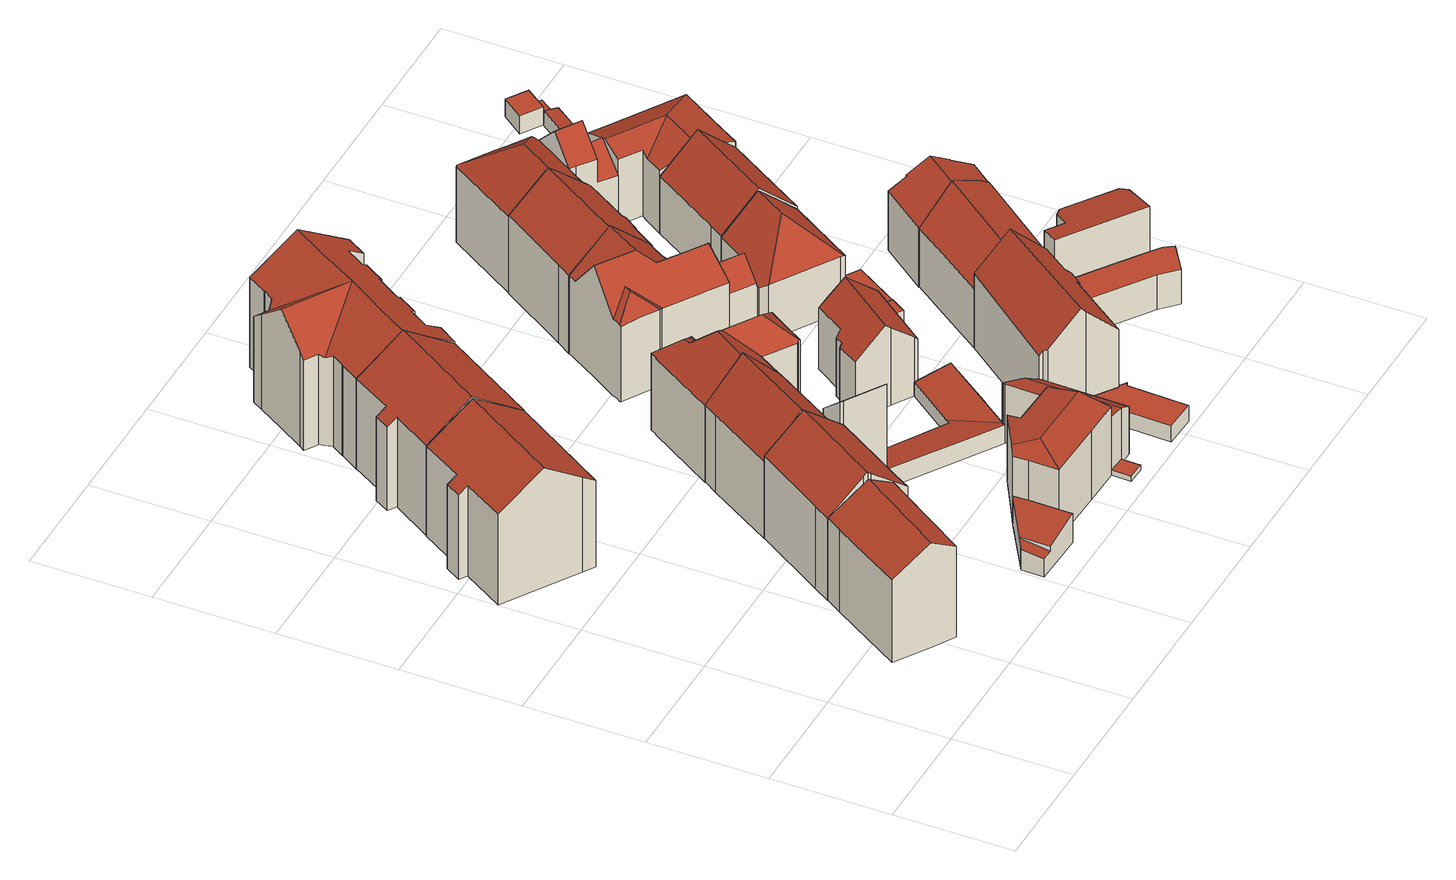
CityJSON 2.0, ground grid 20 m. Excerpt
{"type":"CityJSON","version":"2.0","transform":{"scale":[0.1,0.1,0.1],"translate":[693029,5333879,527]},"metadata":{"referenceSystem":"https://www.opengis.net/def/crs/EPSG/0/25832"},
"CityObjects":{
"building1":{"type":"Building","attributes":{"Gemeindeschluessel":"09162000","HoeheDach":"547.390","HoeheGrund":"528.010","Methode":"2000","NiedrigsteTraufeDesGebaeudes":"543.236","Geometrietyp2DReferenz":"3000","function":"31001_9998","roofType":"3100","measuredHeight":19.38,"storeysAboveGround":4},"geometry":[{"type":"MultiSurface","lod":"2","boundaries":[[[0,1,2,3,4,5,6,7,8,9,10,11,12]],[[13,14,11,10,9,15]],[[16,17,18,14,13,19]],[[5,20,21,6]],[[2,1,16,19,22,3]],[[19,13,15,23,24,21,20,25,22]],[[22,25,20,5,4,3]],[[11,14,18,12]],[[12,18,17,0]],[[24,23,8,7,6,21]],[[0,17,16,1]],[[8,23,15,9]]],"semantics":{"surfaces":[{"type":"GroundSurface"},{"type":"WallSurface"},{"type":"RoofSurface"}],"values":[0,1,2,1,1,2,1,1,1,1,1,1]}}]},
"building2":{"type":"Building","attributes":{"Gemeindeschluessel":"09162000","HoeheDach":"549.690","HoeheGrund":"527.550","Methode":"2000","NiedrigsteTraufeDesGebaeudes":"543.128","Geometrietyp2DReferenz":"3000","function":"31001_9998","roofType":"3100","measuredHeight":22.14,"storeysAboveGround":6},"geometry":[{"type":"MultiSurface","lod":"2","boundaries":[[[26,27,28,29,30,31]],[[27,26,32,33,34,35,36,37,38,39,40,41,28]],[[26,31,42,32]],[[38,43,44,39]],[[33,32,42,45,46,34]],[[37,47,43,38]],[[35,48,49,36]],[[50,51,29,28,41,40,39,44]],[[34,46,48,35]],[[36,49,47,37]],[[45,50,44,43,47,49,48,46]],[[42,31,30,29,51,50,45]]],"semantics":{"surfaces":[{"type":"WallSurface"},{"type":"GroundSurface"},{"type":"RoofSurface"}],"values":[0,1,0,0,0,0,0,0,0,0,2,2]}}]},
"building3":{"type":"Building","attributes":{"Gemeindeschluessel":"09162000","HoeheDach":"548.758","HoeheGrund":"527.870","Methode":"1000","NiedrigsteTraufeDesGebaeudes":"543.051","Geometrietyp2DReferenz":"3000","function":"31001_1000","roofType":"3100","measuredHeight":20.89,"storeysAboveGround":5},"geometry":[{"type":"MultiSurface","lod":"2","boundaries":[[[52,53,54,55,56,57]],[[58,59,60,61]],[[62,63,57,56]],[[59,64,52,57,63,60]],[[65,66,67,68,69,70,58,61,62,56,55,54,71]],[[65,72,73,66]],[[54,53,74,71]],[[61,60,63,62]],[[75,76,77,73,72,74,53,52,64]],[[66,73,77,67]],[[71,74,72,65]],[[68,76,75,69]],[[67,77,76,68]],[[70,69,75,64,59,58]]],"semantics":{"surfaces":[{"type":"WallSurface"},{"type":"RoofSurface"},{"type":"GroundSurface"}],"values":[0,0,0,1,2,0,0,0,1,0,0,0,0,0]}}]},
"building4":{"type":"Building","attributes":{"Gemeindeschluessel":"09162000","HoeheDach":"533.634","HoeheGrund":"528.183","Methode":"2000","NiedrigsteTraufeDesGebaeudes":"531.425","Geometrietyp2DReferenz":"3000","function":"31001_2000","roofType":"2100","measuredHeight":5.45,"storeysAboveGround":2},"geometry":[{"type":"MultiSurface","lod":"2","boundaries":[[[78,79,80,81]],[[81,80,82,83,84,85]],[[86,87,88,89,90,91]],[[81,85,92,93,86,91,78]],[[89,82,80,79,90]],[[92,94,95,93]],[[91,90,79,78]],[[93,95,87,86]],[[89,88,83,82]],[[85,84,94,92]],[[87,95,94,84,83,88]]],"semantics":{"surfaces":[{"type":"WallSurface"},{"type":"GroundSurface"},{"type":"RoofSurface"}],"values":[0,0,0,1,2,0,0,0,0,0,2]}}]},
"building5":{"type":"Building","attributes":{"Gemeindeschluessel":"09162000","HoeheDach":"549.870","HoeheGrund":"527.590","Methode":"2000","NiedrigsteTraufeDesGebaeudes":"543.087","Geometrietyp2DReferenz":"3000","function":"31001_9998","roofType":"3100","measuredHeight":22.28,"storeysAboveGround":6},"geometry":[{"type":"MultiSurface","lod":"2","boundaries":[[[96,97,98,99]],[[100,101,29,102,97,96]],[[99,98,103,104]],[[104,103,105,106]],[[29,107,108,102]],[[109,110,111,112]],[[102,108,111,110,105,103,98,97]],[[113,107,29,101]],[[108,107,113,114,112,111]],[[106,105,110,109]],[[101,100,96,99,104,106,109,112,114,113]]],"semantics":{"surfaces":[{"type":"WallSurface"},{"type":"RoofSurface"},{"type":"GroundSurface"}],"values":[0,0,0,0,1,0,1,0,0,0,2]}}]},
"building6":{"type":"Building","attributes":{"Gemeindeschluessel":"09162000","HoeheDach":"548.990","HoeheGrund":"527.772","Methode":"2000","NiedrigsteTraufeDesGebaeudes":"542.022","Geometrietyp2DReferenz":"3000","function":"31001_9998","roofType":"3100","measuredHeight":21.22,"storeysAboveGround":4},"geometry":[{"type":"MultiSurface","lod":"2","boundaries":[[[115,116,117,118]],[[119,120,121,122,123]],[[119,123,124,125,126]],[[127,126,125,124,128,115,118]],[[121,120,129,117,116]],[[118,117,129,127]],[[124,123,122,128]],[[127,129,120,119,126]],[[128,122,121,116,115]]],"semantics":{"surfaces":[{"type":"WallSurface"},{"type":"RoofSurface"},{"type":"GroundSurface"}],"values":[0,1,0,2,1,0,0,0,0]}}]},
"building7":{"type":"Building","attributes":{"Gemeindeschluessel":"09162000","HoeheDach":"547.385","HoeheGrund":"528.090","Methode":"2000","NiedrigsteTraufeDesGebaeudes":"543.196","Geometrietyp2DReferenz":"3000","function":"31001_9998","roofType":"2100","measuredHeight":19.3,"storeysAboveGround":4},"geometry":[{"type":"MultiSurface","lod":"2","boundaries":[[[130,131,132,133]],[[134,135,136,137,131,130]],[[131,137,136,138,139,140,132]],[[141,135,134,130,133,142,143]],[[133,132,140,142]],[[142,140,139,143]],[[135,141,143,139,138,136]]],"semantics":{"surfaces":[{"type":"WallSurface"},{"type":"RoofSurface"},{"type":"GroundSurface"}],"values":[0,0,1,2,0,0,0]}}]},
"building8":{"type":"Building","attributes":{"Gemeindeschluessel":"09162000","HoeheDach":"541.860","HoeheGrund":"528.250","Methode":"2000","NiedrigsteTraufeDesGebaeudes":"540.493","Geometrietyp2DReferenz":"3000","function":"31001_9998","roofType":"3200","measuredHeight":13.61,"storeysAboveGround":3},"geometry":[{"type":"MultiSurface","lod":"2","boundaries":[[[144,92,145,146,147,85]],[[148,149,150,151]],[[147,152,153,154,150,149,155,156,157,85]],[[158,159,160,93]],[[161,162,163,164]],[[165,153,152,147,146,145,160]],[[159,166,167,165,160]],[[168,166,159,158]],[[148,151,162,161]],[[169,168,158,93,92,144,85,157,156,155,149,148,161,164]],[[160,145,92,93]],[[166,168,169,164,163,167]],[[165,167,163,162,151,150,154,153]]],"semantics":{"surfaces":[{"type":"WallSurface"},{"type":"RoofSurface"},{"type":"GroundSurface"}],"values":[0,0,0,0,0,1,1,0,0,2,0,0,1]}}]},
"building9":{"type":"Building","attributes":{"Gemeindeschluessel":"09162000","HoeheDach":"549.560","HoeheGrund":"527.470","Methode":"2000","NiedrigsteTraufeDesGebaeudes":"543.386","Geometrietyp2DReferenz":"3000","function":"31001_9998","roofType":"3100","measuredHeight":22.09,"storeysAboveGround":6},"geometry":[{"type":"MultiSurface","lod":"2","boundaries":[[[170,171,172,173]],[[174,175,176,177]],[[178,179,180,181,182,183,184]],[[185,186,187,188]],[[189,190,191,192,193,194]],[[188,187,195,196]],[[197,198,179,199,191,190,189,200,201]],[[202,201,200,203]],[[181,180,204,205,206,182]],[[207,208,209,210]],[[211,212,213,214,215,216]],[[217,218,219,220,221,222]],[[174,223,173,172,224,175]],[[225,226,227,228]],[[229,184,183,230,231,232]],[[233,234,208,207]],[[203,200,189,194]],[[185,235,236,237,238,186]],[[239,192,191,199,213,212]],[[240,241,220,219]],[[179,242,243,244,209,208,234,245,180]],[[230,183,182,206]],[[177,176,241,240]],[[217,222,237,236]],[[243,246,247,248,249,244]],[[214,213,199,179,178,184,229,215]],[[195,187,186,238,237,222,221,220,241,176,175,224,172,171,250,227,226,246,243,242,179,198,197]],[[216,215,229,232]],[[170,251,228,227,250,171]],[[252,196,195,197,201,202]],[[247,246,226,225]],[[210,209,244,249]],[[225,228,251,170,173,223,174,177,240,219,218,217,236,235,185,188,196,252,202,203,194,193,192,239,212,211,216,232,231,230,206,205,204,253,233,207,210,249,248,247]],[[180,245,234,233,253,204]]],"semantics":{"surfaces":[{"type":"WallSurface"},{"type":"RoofSurface"},{"type":"GroundSurface"}],"values":[0,0,1,0,0,0,1,0,0,0,0,0,0,0,0,0,0,0,0,0,1,0,0,0,0,1,1,0,0,0,0,0,2,0]}}]},
"building10":{"type":"Building","attributes":{"Gemeindeschluessel":"09162000","HoeheDach":"548.250","HoeheGrund":"527.700","Methode":"2000","NiedrigsteTraufeDesGebaeudes":"541.934","Geometrietyp2DReferenz":"3000","function":"31001_9998","roofType":"3200","measuredHeight":20.55,"storeysAboveGround":4},"geometry":[{"type":"MultiSurface","lod":"2","boundaries":[[[254,255,256,257,258,259,260,261]],[[262,263,264]],[[265,266,267,268,269,270,271,272]],[[273,274,275,269,268,276]],[[277,272,271,270,278,279,280,281,282]],[[269,275,283,284,278,270]],[[285,286,287,288,254,261]],[[281,262,264,289,282]],[[281,280,279,278,284,290,291,292,293,294,262]],[[295,289,264,263,296,297,298]],[[299,274,273,276,300,301,302,303,286,285,261,260,259,258,304,305,306,307,294,293,292,291,290]],[[288,277,282,289,295,298,257,256,255,254]],[[298,297,296,306,305,304,258,257]],[[287,308,265,272,277,288]],[[294,307,306,296,263,262]],[[274,299,290,284,283,275]],[[303,308,287,286]],[[302,301,300,267,266,265,308,303]],[[276,268,267,300]]],"semantics":{"surfaces":[{"type":"WallSurface"},{"type":"RoofSurface"},{"type":"GroundSurface"}],"values":[0,1,1,0,1,1,0,1,0,1,2,1,0,1,0,0,0,0,0]}}]},
"building11":{"type":"Building","attributes":{"Gemeindeschluessel":"09162000","HoeheDach":"531.533","HoeheGrund":"527.960","Methode":"2000","NiedrigsteTraufeDesGebaeudes":"530.587","Geometrietyp2DReferenz":"3000","function":"31001_2000","roofType":"1000","measuredHeight":3.57},"geometry":[{"type":"MultiSurface","lod":"2","boundaries":[[[309,310,311,312,313,314]],[[315,316,317,318,319,320,310,309,321,322,323,324]],[[325,323,322,326]],[[327,328,329,330]],[[331,319,318,332]],[[333,317,316,334]],[[332,318,317,333]],[[331,335,336,337,330,329,338,339,320,319]],[[337,336,335,331,332,333,334,340,341,325,326,342,314,313,312,327,330]],[[312,311,328,327]],[[320,339,338,329,328,311,310]],[[321,309,314,342,326,322]],[[341,324,323,325]],[[340,334,316,315,324,341]]],"semantics":{"surfaces":[{"type":"WallSurface"},{"type":"RoofSurface"},{"type":"GroundSurface"}],"values":[0,1,0,0,0,0,0,0,2,0,1,0,0,0]}}]},
"building12":{"type":"Building","attributes":{"Gemeindeschluessel":"09162000","HoeheDach":"539.062","HoeheGrund":"528.180","Methode":"2000","NiedrigsteTraufeDesGebaeudes":"529.070","Geometrietyp2DReferenz":"3000","function":"31001_9998","roofType":"1000","measuredHeight":10.88},"geometry":[{"type":"MultiSurface","lod":"2","boundaries":[[[343,344,345,346]],[[347,348,344,343,349,350,351,352]],[[353,354,355,356,347,352,357,358,359,360,361,362]],[[363,364,365,366,367,355,354]],[[368,357,352,351]],[[369,359,358,370]],[[346,371,372,367,366,365,373,374,168,164,161,369,370,368,351,350,349,343]],[[164,361,360,161]],[[168,362,361,164]],[[370,358,357,368]],[[373,375,376,374]],[[365,364,375,373]],[[161,360,359,369]],[[364,363,376,375]],[[363,354,353,376]],[[346,345,377,371]],[[377,345,344,348,347,356]],[[372,371,377,356,355,367]],[[374,376,353,362,168]]],"semantics":{"surfaces":[{"type":"WallSurface"},{"type":"RoofSurface"},{"type":"GroundSurface"}],"values":[0,0,1,0,0,0,2,0,0,0,0,0,0,1,0,0,1,0,0]}}]},
"building13":{"type":"Building","attributes":{"Gemeindeschluessel":"09162000","HoeheDach":"531.349","HoeheGrund":"528.300","Methode":"1000","NiedrigsteTraufeDesGebaeudes":"531.349","Geometrietyp2DReferenz":"3000","function":"31001_2000","roofType":"1000","measuredHeight":3.05},"geometry":[{"type":"MultiSurface","lod":"2","boundaries":[[[378,379,380,381]],[[382,383,384,385,386,387]],[[382,387,388,389]],[[383,382,389,378,381,390,391,392,393,384]],[[390,394,395,391]],[[381,380,394,390]],[[389,388,379,378]],[[393,396,385,384]],[[395,397,396,393,392,391]],[[379,388,387,386,385,396,397,395,394,380]]],"semantics":{"surfaces":[{"type":"WallSurface"},{"type":"GroundSurface"},{"type":"RoofSurface"}],"values":[0,0,0,1,0,0,0,0,0,2]}}]},
"building14":{"type":"Building","attributes":{"Gemeindeschluessel":"09162000","HoeheDach":"543.272","HoeheGrund":"527.970","Methode":"1000","NiedrigsteTraufeDesGebaeudes":"538.426","Geometrietyp2DReferenz":"3000","function":"31001_9998","roofType":"3100","measuredHeight":15.3,"storeysAboveGround":3},"geometry":[{"type":"MultiSurface","lod":"2","boundaries":[[[398,399,400,401]],[[402,403,404,327]],[[401,400,405,406]],[[312,407,408,409]],[[410,409,408,411,412,413]],[[411,414,415,416,417,418,405,400,399,412]],[[418,417,416,419,420,421]],[[406,405,418,421]],[[327,312,409,410,413,398,401,406,421,420,419,422,423,424,402]],[[424,425,403,402]],[[327,404,407,312]],[[413,412,399,398]],[[408,407,404,403,425,414,411]],[[415,414,425,424,423,422,419,416]]],"semantics":{"surfaces":[{"type":"WallSurface"},{"type":"RoofSurface"},{"type":"GroundSurface"}],"values":[0,0,0,0,0,1,0,0,2,0,0,0,1,0]}}]},
"building15":{"type":"Building","attributes":{"Gemeindeschluessel":"09162000","HoeheDach":"548.070","HoeheGrund":"527.310","Methode":"2000","NiedrigsteTraufeDesGebaeudes":"540.802","Geometrietyp2DReferenz":"3000","function":"31001_9998","roofType":"3100","measuredHeight":20.76,"storeysAboveGround":4},"geometry":[{"type":"MultiSurface","lod":"2","boundaries":[[[426,427,428,429,430,431,432,433,434,435,436,437,438,439,440,441,442,443,444,445,446,447,448,449,450,451,452,453]],[[454,455,456,457,458,459]],[[449,448,447,460,461,462]],[[463,464,453,452,451,465]],[[428,427,426,453,464,466,467,468]],[[436,435,434,469,470,471]],[[472,473,466,464,463,465,474,475]],[[433,432,431,430,476,477,478,479,469,434]],[[480,481,482,483,484,485]],[[480,485,486]],[[487,459,458,457,486,485,484,483,445,444,443,442,441,440,439,438]],[[488,468,467,466,473]],[[489,471,470,469,479,456,455]],[[490,471,489,455,454,459,487]],[[474,465,451,450,449,462]],[[437,436,471,490,487,438]],[[482,460,447,446,445,483]],[[476,430,429,428,468,488]],[[475,474,462,461,460,482,481,480]],[[456,479,478,477,476,488,473,472,475,480,486,457]]],"semantics":{"surfaces":[{"type":"GroundSurface"},{"type":"RoofSurface"},{"type":"WallSurface"}],"values":[0,1,2,2,2,2,1,2,1,1,2,1,1,1,2,2,2,2,1,1]}}]},
"building16":{"type":"Building","attributes":{"Gemeindeschluessel":"09162000","HoeheDach":"548.308","HoeheGrund":"528.370","Methode":"2000","NiedrigsteTraufeDesGebaeudes":"541.039","Geometrietyp2DReferenz":"3000","function":"31001_9998","roofType":"3100","measuredHeight":19.94,"storeysAboveGround":4},"geometry":[{"type":"MultiSurface","lod":"2","boundaries":[[[491,492,493,494]],[[495,496,497,498]],[[499,500,501,502,495,498,503,504,505,491,494,506,507,508,509,510,511]],[[512,493,492,513,514,515,516,517]],[[514,518,511,510,509,515]],[[519,520,497,496,521,522,523,524,518,514,513]],[[502,521,496,495]],[[506,494,493,512,517,507]],[[511,518,524,499]],[[505,504,519,513,492,491]],[[517,516,515,509,508,507]],[[501,522,521,502]],[[498,497,520,503]],[[503,520,519,504]],[[523,522,501,500,499,524]]],"semantics":{"surfaces":[{"type":"WallSurface"},{"type":"GroundSurface"},{"type":"RoofSurface"}],"values":[0,0,1,2,0,2,0,0,0,0,0,0,0,0,0]}}]},
"building17":{"type":"Building","attributes":{"Gemeindeschluessel":"09162000","HoeheDach":"547.930","HoeheGrund":"527.310","Methode":"2000","NiedrigsteTraufeDesGebaeudes":"540.706","Geometrietyp2DReferenz":"3000","function":"31001_9998","roofType":"3100","measuredHeight":20.62,"storeysAboveGround":4},"geometry":[{"type":"MultiSurface","lod":"2","boundaries":[[[525,526,527,528,529,530,531,532,533,534,535,536,537]],[[538,533,532,539]],[[540,530,529,541]],[[542,531,530,540]],[[543,544,541,529,528,527]],[[545,546,547,548]],[[549,447,525,537,550,445]],[[539,542,540,541,544,543,551,447,549,445,545,548,552,553,554,538]],[[536,535,553,552,548,547]],[[534,533,538,554,553,535]],[[445,550,546,545]],[[539,532,531,542]],[[537,536,547,546,550]],[[551,543,527,526,525,447]]],"semantics":{"surfaces":[{"type":"RoofSurface"},{"type":"WallSurface"},{"type":"GroundSurface"}],"values":[0,1,1,1,1,1,1,2,1,1,1,1,0,1]}}]},
"building18":{"type":"Building","attributes":{"Gemeindeschluessel":"09162000","HoeheDach":"530.699","HoeheGrund":"528.100","Methode":"1000","NiedrigsteTraufeDesGebaeudes":"530.699","Geometrietyp2DReferenz":"3000","function":"31001_2000","roofType":"1000","measuredHeight":2.6},"geometry":[{"type":"MultiSurface","lod":"2","boundaries":[[[555,556,557,558,559,560]],[[561,562,557,556,563,564]],[[565,566,560,559]],[[562,561,565,559,558,557]],[[561,564,566,565]],[[564,563,556,555,560,566]]],"semantics":{"surfaces":[{"type":"WallSurface"},{"type":"GroundSurface"},{"type":"RoofSurface"}],"values":[0,0,0,1,0,2]}}]},
"building19":{"type":"Building","attributes":{"Gemeindeschluessel":"09162000","HoeheDach":"543.940","HoeheGrund":"527.260","Methode":"2000","NiedrigsteTraufeDesGebaeudes":"536.700","Geometrietyp2DReferenz":"3000","function":"31001_9998","roofType":"3200","measuredHeight":16.68,"storeysAboveGround":3},"geometry":[{"type":"MultiSurface","lod":"2","boundaries":[[[567,568,569,570,571,572]],[[573,574,575,576]],[[577,578,574,573]],[[579,580,581,582,583,453,584]],[[585,586,587,588]],[[589,572,571,570,590,591]],[[568,567,592,593,594,577,573,576,595,428,596,453,583,582,597,598,569]],[[578,599,591,590,600,581,580,601,602,575,574]],[[582,581,600,597]],[[586,579,584,587]],[[590,570,569,598,597,600]],[[594,593,603,599,578,577]],[[603,589,591,599]],[[595,576,575,602,585,588,428]],[[585,602,601,580,579,586]],[[588,587,584,453,596,428]],[[592,567,572,589,603,593]]],"semantics":{"surfaces":[{"type":"WallSurface"},{"type":"RoofSurface"},{"type":"GroundSurface"}],"values":[0,0,0,0,1,1,2,1,0,1,0,0,1,0,0,0,0]}}]},
"building20":{"type":"Building","attributes":{"Gemeindeschluessel":"09162000","HoeheDach":"530.647","HoeheGrund":"527.880","Methode":"1000","NiedrigsteTraufeDesGebaeudes":"530.647","Geometrietyp2DReferenz":"3000","function":"31001_2000","roofType":"1000","measuredHeight":2.77},"geometry":[{"type":"MultiSurface","lod":"2","boundaries":[[[604,605,606,607]],[[608,609,605,604]],[[607,610,611,612,613,614,615,608,604]],[[612,616,617,613]],[[614,618,619,615]],[[611,620,616,612]],[[615,619,609,608]],[[613,617,618,614]],[[616,620,621,606,605,609,619,618,617]],[[611,610,607,606,621,620]]],"semantics":{"surfaces":[{"type":"WallSurface"},{"type":"GroundSurface"},{"type":"RoofSurface"}],"values":[0,0,1,0,0,0,0,0,2,0]}}]},
"building21":{"type":"Building","attributes":{"Gemeindeschluessel":"09162000","HoeheDach":"535.042","HoeheGrund":"528.590","Methode":"1000","NiedrigsteTraufeDesGebaeudes":"535.042","Geometrietyp2DReferenz":"3000","function":"31001_2000","roofType":"1000","measuredHeight":6.45,"storeysAboveGround":2},"geometry":[{"type":"MultiSurface","lod":"2","boundaries":[[[622,623,624,625]],[[626,627,628,629,630,631]],[[628,627,632,633]],[[634,635,623,622]],[[636,637,638,639,633,632]],[[640,641,642,643]],[[638,637,641,640]],[[640,643,634,622,625,630,629,628,633,639,638]],[[643,642,635,634]],[[625,624,631,630]],[[635,642,641,637,636,632,627,626,631,624,623]]],"semantics":{"surfaces":[{"type":"WallSurface"},{"type":"GroundSurface"},{"type":"RoofSurface"}],"values":[0,0,0,0,0,0,0,1,0,0,2]}}]},
"building22":{"type":"Building","attributes":{"Gemeindeschluessel":"09162000","HoeheDach":"543.110","HoeheGrund":"528.350","Methode":"2000","NiedrigsteTraufeDesGebaeudes":"539.180","Geometrietyp2DReferenz":"3000","function":"31001_1000","roofType":"3100","measuredHeight":14.76,"storeysAboveGround":3},"geometry":[{"type":"MultiSurface","lod":"2","boundaries":[[[644,511,645,646,647,509]],[[646,648,649,650,651,652,647]],[[647,652,651,653,654,509]],[[655,656,657,658]],[[658,657,645,511]],[[659,660,661,662]],[[655,658,511,644,509,654,653,663,664,665,666,659,662]],[[662,661,656,655]],[[648,667,666,665,664,649]],[[645,657,656,661,660,667,648,646]],[[666,667,660,659]],[[650,649,664,663,653,651]]],"semantics":{"surfaces":[{"type":"WallSurface"},{"type":"RoofSurface"},{"type":"GroundSurface"}],"values":[0,1,0,0,0,0,2,0,0,1,0,0]}}]},
"building23":{"type":"Building","attributes":{"Gemeindeschluessel":"09162000","HoeheDach":"543.299","HoeheGrund":"528.700","Methode":"2000","NiedrigsteTraufeDesGebaeudes":"542.191","Geometrietyp2DReferenz":"3000","function":"31001_1000","roofType":"1000","measuredHeight":14.6,"storeysAboveGround":4},"geometry":[{"type":"MultiSurface","lod":"2","boundaries":[[[668,669,670,671]],[[671,670,672,673]],[[674,675,676,677]],[[678,679,680,681]],[[682,680,679,683,672,670,669,676,675]],[[673,672,683,684]],[[677,676,669,668]],[[685,682,675,674]],[[674,677,668,671,673,684,678,681,685]],[[684,683,679,678]],[[681,680,682,685]]],"semantics":{"surfaces":[{"type":"WallSurface"},{"type":"RoofSurface"},{"type":"GroundSurface"}],"values":[0,0,0,0,1,0,0,0,2,0,0]}}]},
"building24":{"type":"Building","attributes":{"Gemeindeschluessel":"09162000","HoeheDach":"548.032","HoeheGrund":"527.434","Methode":"2000","NiedrigsteTraufeDesGebaeudes":"536.880","Geometrietyp2DReferenz":"3000","function":"31001_9998","roofType":"3200","measuredHeight":20.6,"storeysAboveGround":4},"geometry":[{"type":"MultiSurface","lod":"2","boundaries":[[[686,687,688,689,690]],[[691,692,693,694]],[[695,696,697,698]],[[699,700,701,694,693,702]],[[703,704,705,706,707,708,709,710,711]],[[706,692,712,713,707]],[[714,690,689,715]],[[716,717,704,703]],[[718,719,712,692,691]],[[695,720,711,710,696]],[[696,710,709,697]],[[721,718,701,700]],[[699,702,722,723]],[[706,705,687,686,722,702,693,692]],[[719,718,721,720,695,698,724]],[[725,708,707,713]],[[716,715,689,688,717]],[[701,718,691,694]],[[719,724,725,713,712]],[[687,705,704,717,688]],[[724,698,697,709,708,725]],[[720,721,700,699,723,714,715,716,703,711]],[[714,723,722,686,690]]],"semantics":{"surfaces":[{"type":"RoofSurface"},{"type":"WallSurface"},{"type":"GroundSurface"}],"values":[0,1,0,1,1,1,1,1,1,1,0,1,1,0,1,0,1,0,0,0,1,2,1]}}]},
"building25":{"type":"Building","attributes":{"Gemeindeschluessel":"09162000","HoeheDach":"544.211","HoeheGrund":"527.560","Methode":"1000","NiedrigsteTraufeDesGebaeudes":"538.074","Geometrietyp2DReferenz":"3000","function":"31001_9998","roofType":"3100","measuredHeight":16.65,"storeysAboveGround":4},"geometry":[{"type":"MultiSurface","lod":"2","boundaries":[[[726,727,728,729,730,731,732,733]],[[734,735,736,737,738]],[[730,739,740,731]],[[733,736,735,726]],[[726,735,734,727]],[[737,736,733,732,731,740]],[[738,737,740,739,741]],[[728,727,734,738,741,729]],[[729,741,739,730]]],"semantics":{"surfaces":[{"type":"GroundSurface"},{"type":"RoofSurface"},{"type":"WallSurface"}],"values":[0,1,2,2,2,2,1,2,2]}}]},
"building26":{"type":"Building","attributes":{"Gemeindeschluessel":"09162000","HoeheDach":"542.990","HoeheGrund":"528.100","Methode":"2000","NiedrigsteTraufeDesGebaeudes":"531.020","Geometrietyp2DReferenz":"3000","function":"31001_1000","roofType":"3100","measuredHeight":14.89,"storeysAboveGround":4},"geometry":[{"type":"MultiSurface","lod":"2","boundaries":[[[742,649,743,744,745,746,747,748,749]],[[750,751,752,743,649,753]],[[754,755,756,757]],[[746,745,758,759,760,761,762]],[[763,764,765,766]],[[749,748,747,767,768,769]],[[770,753,649,742,749,769]],[[771,772,773,774]],[[767,747,746,762]],[[754,775,774,773,776,777,755]],[[778,776,773,772,779,765,764,759,758]],[[760,759,764,763]],[[780,781,782,783]],[[783,782,752,751]],[[766,765,779,784]],[[784,779,772,771]],[[757,756,781,780]],[[752,782,781,756,755,777,744,743]],[[780,783,751,750,753,770,769,768,767,762,761,760,763,766,784,771,774,775,754,757]],[[744,777,776,778,758,745]]],"semantics":{"surfaces":[{"type":"RoofSurface"},{"type":"WallSurface"},{"type":"GroundSurface"}],"values":[0,1,1,1,1,1,1,1,1,1,0,1,1,1,1,1,1,0,2,1]}}]},
"building27":{"type":"Building","attributes":{"Gemeindeschluessel":"09162000","HoeheDach":"541.318","HoeheGrund":"527.650","Methode":"2000","NiedrigsteTraufeDesGebaeudes":"539.218","Geometrietyp2DReferenz":"3000","function":"31001_9998","roofType":"3100","measuredHeight":13.67,"storeysAboveGround":3},"geometry":[{"type":"MultiSurface","lod":"2","boundaries":[[[733,785,786,787,788,789]],[[790,791,792,793,794,731]],[[795,796,797,798,799,800,801]],[[786,785,733,802,731,794,793,803,804,805,806,807,808,809]],[[789,788,787,797,796,810,811]],[[809,797,787,786]],[[812,792,791,796,795,801,813]],[[808,798,797,809]],[[803,793,792,812,813,804]],[[799,798,808,807,806,800]],[[813,801,800,806,805,804]],[[811,810,796,791,790]],[[802,733,789,811,790,731]]],"semantics":{"surfaces":[{"type":"WallSurface"},{"type":"RoofSurface"},{"type":"GroundSurface"}],"values":[0,0,1,2,1,0,1,0,0,0,0,1,0]}}]},
"building28":{"type":"Building","attributes":{"Gemeindeschluessel":"09162000","HoeheDach":"533.483","HoeheGrund":"527.483","Methode":"3220","NiedrigsteTraufeDesGebaeudes":"533.483","Geometrietyp2DReferenz":"3000","function":"31001_2000","roofType":"9999","measuredHeight":6},"geometry":[{"type":"MultiSurface","lod":"2","boundaries":[[[814,815,816,817]],[[815,814,818,819]],[[818,814,817,820]],[[821,820,817,816]],[[819,818,820,821]],[[815,819,821,816]]],"semantics":{"surfaces":[{"type":"WallSurface"},{"type":"RoofSurface"},{"type":"GroundSurface"}],"values":[0,1,0,2,0,0]}}]},
"building29":{"type":"Building","attributes":{"Gemeindeschluessel":"09162000","HoeheDach":"530.261","HoeheGrund":"527.493","Methode":"9999","NiedrigsteTraufeDesGebaeudes":"527.820","Geometrietyp2DReferenz":"3000","function":"31001_2000","roofType":"1000","measuredHeight":2.77},"geometry":[{"type":"MultiSurface","lod":"2","boundaries":[[[822,823,824,825]],[[820,826,827,828,823,822,829,830,831]],[[832,824,823,828]],[[822,825,833,834,829]],[[835,836,837,827,826]],[[835,817,838,836]],[[839,834,833,840]],[[837,832,828,827]],[[838,817,820,831,830,839,840]],[[838,840,833,825,824,832,837,836]],[[830,829,834,839]],[[817,835,826,820]]],"semantics":{"surfaces":[{"type":"WallSurface"},{"type":"RoofSurface"},{"type":"GroundSurface"}],"values":[0,0,1,1,1,0,0,0,2,0,0,0]}}]},
"building30":{"type":"Building","attributes":{"Gemeindeschluessel":"09162000","HoeheDach":"530.770","HoeheGrund":"527.530","Methode":"2000","NiedrigsteTraufeDesGebaeudes":"530.770","Geometrietyp2DReferenz":"3000","function":"31001_2000","roofType":"1000","measuredHeight":3.24},"geometry":[{"type":"MultiSurface","lod":"2","boundaries":[[[831,841,842,843]],[[844,845,846,830]],[[843,844,830,831]],[[841,846,845,842]],[[843,842,845,844]],[[830,846,841,831]]],"semantics":{"surfaces":[{"type":"WallSurface"},{"type":"GroundSurface"},{"type":"RoofSurface"}],"values":[0,0,1,2,0,0]}}]}
},
"vertices":[
[293,214,10],[214,93,10],[176,116,10],[119,152,10],[172,237,10],[195,274,10],[213,301,10],[214,300,10],[266,269,10],[273,265,10],[274,264,10],[276,262,10],[311,241,10],[274,264,204],[276,262,202],[273,265,203],[214,93,179],[293,214,179],[311,241,179],[176,116,204],[195,274,163],[213,301,162],[119,152,164],[266,269,198],[214,300,163],[172,237,163],
[143,644,5],[247,810,5],[248,810,5],[248,810,166],[247,810,166],[143,644,166],[124,656,5],[67,692,5],[0,734,5],[43,804,5],[30,813,5],[46,839,5],[60,830,5],[102,900,5],[171,857,5],[206,836,5],[124,656,181],[60,830,173],[102,900,172],[67,692,227],[0,734,173],[46,839,161],[43,804,172],[30,813,161],[171,857,227],[206,836,199],
[365,413,218],[420,380,165],[420,380,9],[365,413,9],[306,449,9],[306,449,162],[266,269,9],[266,269,211],[213,301,161],[213,301,9],[231,330,9],[231,330,161],[272,265,218],[349,257,9],[332,228,9],[311,241,9],[276,262,9],[273,265,9],[272,265,9],[424,377,9],[349,257,161],[332,228,161],[424,377,161],[273,265,217],[276,262,214],[311,241,181],
[397,75,12],[397,75,50],[401,78,51],[401,78,12],[419,89,51],[419,89,53],[488,132,66],[488,132,12],[488,35,12],[488,35,66],[418,37,53],[418,37,44],[396,37,46],[396,37,12],[489,108,12],[488,57,12],[489,108,66],[488,57,66],
[102,900,6],[102,900,173],[145,967,173],[145,967,6],[171,858,6],[248,810,6],[171,858,229],[131,977,161],[131,977,6],[146,1002,161],[146,1002,6],[347,970,166],[271,1018,229],[161,993,6],[161,993,173],[202,1061,172],[202,1061,6],[347,970,6],[271,1018,6],
[306,449,8],[306,449,151],[375,560,151],[375,560,8],[503,517,152],[448,551,220],[363,414,220],[420,380,151],[445,419,150],[445,419,8],[488,492,8],[503,517,8],[391,585,8],[420,380,8],[391,585,151],
[424,377,11],[424,377,204],[420,380,204],[420,380,11],[488,337,11],[489,337,11],[489,337,204],[488,337,204],[497,350,190],[513,376,162],[445,419,162],[497,350,11],[445,419,11],[513,376,11],
[489,114,12],[489,108,139],[489,114,139],[488,132,139],[576,161,12],[578,184,12],[578,184,135],[576,161,139],[489,133,139],[507,143,143],[540,162,139],[540,162,12],[507,143,12],[489,133,12],[591,54,12],[591,54,139],[488,57,139],[657,158,12],[657,158,139],[659,158,139],[659,158,12],[533,109,149],[656,53,139],[657,106,149],[656,53,12],[657,106,12],
[437,1163,5],[437,1163,185],[443,1159,181],[443,1159,5],[421,1124,5],[421,1124,181],[417,1126,184],[417,1126,5],[259,1191,226],[347,1137,226],[303,1251,164],[298,1254,164],[281,1265,164],[270,1247,181],[242,1202,226],[347,1018,5],[347,1018,185],[370,1004,168],[370,1004,5],[222,1093,173],[235,1113,173],[235,1114,173],[235,1114,5],[235,1113,5],[222,1093,5],[347,970,169],[347,970,5],[272,1017,226],[305,1070,226],[232,1126,168],[221,1091,173],[202,1061,173],[202,1061,5],[221,1091,5],[303,1251,5],[298,1254,5],[281,1265,5],[333,1272,5],[333,1272,172],[333,1273,172],[333,1273,5],[226,1138,5],[230,1136,5],[230,1136,173],[226,1138,173],[208,1149,173],[208,1149,5],[374,1048,5],[378,1055,5],[394,1081,5],[394,1081,181],[378,1055,181],[374,1048,181],[435,1147,5],[435,1147,181],[481,1182,5],[481,1182,168],[457,1196,185],[457,1196,5],[215,1159,183],[270,1247,5],[242,1202,5],[215,1159,5],[322,1255,5],[322,1255,172],[359,1037,5],[367,1051,5],[367,1051,185],[359,1037,185],[232,1126,5],[390,1084,5],[390,1084,184],[388,1205,226],[424,1262,226],[353,1306,172],[310,1252,167],[501,1215,168],[501,1215,5],[424,1262,5],[353,1306,5],[442,1171,185],[442,1171,5],[272,1017,5],[310,1252,5],
[391,585,149],[462,699,149],[463,699,149],[469,710,149],[469,710,7],[463,699,7],[462,699,7],[391,585,7],[523,661,150],[529,672,150],[512,668,162],[531,560,150],[532,559,150],[582,527,150],[587,527,152],[588,527,153],[575,580,191],[554,593,191],[516,617,191],[588,527,7],[592,527,7],[592,527,149],[587,527,7],[486,611,212],[632,593,150],[575,628,150],[575,629,150],[523,661,149],[475,651,184],[611,558,149],[633,592,149],[448,551,7],[503,517,7],[503,517,151],[448,551,212],[481,661,184],[633,592,7],[632,593,7],[575,628,7],[575,629,7],[523,661,7],[474,692,162],[530,673,150],[500,691,150],[470,709,150],[611,558,7],[582,527,7],[532,559,7],[531,560,7],[529,561,7],[470,709,7],[500,691,7],[530,673,7],[529,672,7],[529,561,152],
[637,306,37],[643,314,36],[704,395,36],[704,395,10],[643,314,10],[637,306,10],[604,262,45],[659,227,45],[660,229,45],[661,232,45],[662,231,45],[663,232,44],[637,307,37],[515,380,38],[513,376,39],[489,337,45],[513,376,10],[515,380,10],[709,392,10],[709,392,37],[759,362,44],[759,362,10],[662,231,10],[661,232,10],[660,229,10],[659,227,10],[663,232,10],[693,272,10],[698,279,10],[698,279,44],[693,272,44],[604,262,10],[489,337,10],[637,307,10],
[717,192,12],[717,192,99],[717,185,99],[717,185,12],[692,210,115],[712,196,103],[712,196,12],[692,210,12],[662,231,12],[662,231,120],[657,53,120],[687,51,115],[687,52,115],[688,52,115],[661,232,120],[660,229,120],[659,227,121],[657,158,121],[659,158,120],[656,53,120],[687,51,21],[686,19,21],[686,19,12],[687,51,12],[687,52,12],[661,232,12],[659,227,12],[660,229,12],[713,51,12],[688,52,12],[656,20,12],[657,53,12],[656,20,21],[657,53,21],[713,51,100],
[819,5,13],[819,5,43],[764,7,43],[764,7,13],[826,108,13],[827,108,13],[829,109,13],[829,109,43],[827,108,43],[826,108,43],[823,106,43],[823,106,13],[769,148,13],[814,116,13],[815,116,13],[816,118,13],[769,148,43],[814,116,43],[816,118,43],[815,116,43],
[639,485,10],[639,485,115],[646,485,119],[646,485,10],[787,494,10],[787,494,114],[709,392,114],[655,498,118],[655,498,10],[704,395,120],[670,416,154],[670,416,10],[661,421,10],[661,421,163],[616,448,118],[616,448,10],[740,524,163],[714,541,137],[701,549,124],[701,548,124],[667,497,127],[701,549,10],[701,548,10],[667,497,10],[714,541,10],[740,524,10],[749,518,10],[749,518,153],
[724,753,3],[704,719,3],[691,699,3],[683,686,3],[682,685,3],[647,708,3],[646,708,3],[586,747,3],[585,748,3],[585,747,3],[573,745,3],[544,763,3],[514,781,3],[515,783,3],[520,790,3],[523,797,3],[551,841,3],[578,885,3],[582,892,3],[586,899,3],[646,861,3],[703,826,3],[697,816,3],[684,796,3],[689,778,3],[689,777,3],[690,777,3],[725,754,3],[529,784,156],[558,786,176],[565,798,176],[523,797,146],[520,790,146],[515,783,146],[703,826,150],[697,816,150],[684,796,151],[690,777,139],[725,754,138],[689,777,139],[724,753,140],[704,719,140],[691,699,140],[585,748,139],[585,747,139],[573,745,146],[668,743,189],[696,725,189],[689,778,138],[621,774,189],[682,685,138],[647,708,138],[646,708,138],[586,747,138],[610,802,211],[641,853,211],[646,861,211],[586,899,147],[582,892,147],[578,885,147],[551,841,211],[514,781,143],[683,686,140],[568,758,156],[544,763,145],
[717,185,14],[717,185,157],[717,192,153],[717,192,14],[891,221,14],[891,221,149],[816,118,150],[816,118,14],[908,248,14],[910,247,14],[917,242,14],[900,220,14],[814,116,14],[769,148,14],[763,152,14],[714,195,14],[712,196,14],[763,263,14],[840,363,14],[889,328,14],[939,293,14],[714,195,149],[763,152,213],[889,328,213],[840,363,153],[763,263,149],[712,196,146],[939,293,152],[769,148,205],[814,116,150],[900,220,141],[917,242,140],[910,247,149],[908,248,151],
[703,826,149],[704,825,147],[708,822,143],[725,848,143],[737,867,143],[742,864,137],[758,889,137],[753,893,143],[796,964,144],[793,966,147],[791,967,150],[734,1003,209],[645,862,209],[796,964,3],[753,893,3],[742,864,3],[737,867,3],[758,889,3],[708,822,3],[725,848,3],[602,924,3],[602,924,148],[676,1040,148],[676,1040,3],[645,862,3],[586,899,148],[704,825,3],[734,1003,3],[791,967,3],[793,966,3],
[854,515,37],[866,508,37],[866,508,11],[854,515,11],[820,537,11],[820,537,37],[850,482,11],[866,507,11],[866,507,37],[850,482,37],[804,513,11],[804,513,37],
[851,577,3],[870,608,3],[920,688,3],[920,688,106],[870,608,106],[851,577,106],[736,662,3],[736,662,98],[740,667,98],[740,667,3],[738,648,3],[738,648,106],[773,723,105],[773,723,97],[783,717,108],[783,717,3],[773,723,3],[725,754,104],[739,668,103],[756,696,138],[708,727,138],[691,699,103],[850,578,107],[863,724,169],[830,670,169],[850,578,3],[844,582,3],[739,648,3],[739,668,3],[708,727,3],[809,758,3],[863,724,3],[739,648,107],[809,758,109],[756,696,97],[739,668,97],[844,582,107],
[912,581,9],[912,581,36],[892,550,36],[892,550,9],[870,608,9],[870,608,36],[874,520,9],[866,508,9],[820,537,9],[816,539,9],[844,582,9],[851,577,9],[820,537,36],[816,539,36],[844,582,36],[851,577,36],[866,508,36],[874,520,36],
[908,248,16],[908,248,80],[939,293,80],[939,293,16],[1031,229,80],[1082,193,80],[1082,193,16],[1031,229,16],[951,285,16],[951,285,80],[1096,183,80],[1096,183,16],[917,242,16],[917,242,80],[1100,178,80],[1109,165,80],[1109,165,16],[1100,178,16],[1063,133,16],[1063,133,80],[1036,159,80],[1036,159,16],
[895,325,14],[939,293,131],[895,325,161],[840,363,124],[1015,482,161],[1011,483,159],[940,498,123],[938,499,122],[895,439,123],[938,499,14],[895,439,14],[970,311,14],[970,311,123],[951,285,123],[951,285,14],[1069,461,14],[1069,461,131],[1079,452,123],[1079,452,14],[940,498,14],[1011,483,14],[1015,482,14],[1021,481,14],[1021,481,158],
[999,291,17],[999,291,158],[1017,313,154],[1017,313,17],[1032,316,152],[1032,316,17],[951,285,17],[951,285,163],[970,311,158],[970,311,17],[1116,243,17],[1116,243,154],[1107,229,156],[1107,229,17],[1082,193,163],[1114,258,152],[1114,258,17],[1082,193,17],
[733,1003,210],[768,1058,210],[753,1160,147],[752,1161,145],[676,1040,145],[818,1009,112],[818,1009,144],[810,997,144],[810,997,112],[888,963,99],[911,1000,141],[880,1018,141],[858,983,100],[809,997,4],[824,999,4],[824,999,112],[809,997,145],[813,1107,4],[813,1107,158],[849,1085,158],[861,1078,144],[861,1078,145],[902,1053,145],[902,1053,101],[933,1034,101],[933,1034,4],[818,1009,145],[840,1043,188],[676,1040,4],[752,1161,4],[811,1125,4],[811,1125,146],[827,1003,112],[827,1003,145],[888,963,4],[827,1003,4],[791,967,145],[791,967,4],[858,983,143],[880,1018,188],
[936,714,6],[920,688,6],[864,723,6],[809,758,6],[825,783,6],[897,900,6],[952,865,6],[1008,830,6],[920,688,111],[936,714,111],[1008,830,111],[952,865,172],[864,723,172],[825,783,111],[897,900,112],[809,758,111],
[941,498,122],[1014,483,160],[1056,537,160],[1025,561,138],[1024,559,138],[999,578,121],[939,500,121],[938,499,121],[1014,483,11],[1021,481,11],[1021,481,156],[1011,483,11],[1080,516,11],[1080,516,142],[1110,492,121],[1110,492,11],[1025,561,40],[1035,574,40],[1035,574,11],[1025,561,11],[1024,559,11],[1036,575,11],[1036,575,40],[1078,558,40],[1078,558,11],[999,578,11],[939,500,11],[938,499,11],[941,498,11],[1071,541,11],[1071,541,40],[1088,527,40],[1088,527,11],[1081,517,11],[1081,517,40],[1081,517,142],[1056,537,40],[1073,545,40],[1079,452,11],[1079,452,121],[1069,461,128],[1069,461,11],[1073,545,11],
[1026,860,6],[1059,913,6],[1059,913,122],[1026,860,122],[1008,830,122],[897,900,122],[916,929,122],[923,940,128],[923,940,6],[916,929,6],[941,971,143],[997,936,143],[1078,943,122],[1012,984,122],[967,1012,122],[933,1034,122],[907,993,143],[953,865,6],[923,941,6],[888,963,6],[907,993,6],[933,1034,6],[967,1012,6],[1012,984,6],[1078,943,6],[971,894,143],[953,865,143],[923,941,128],[888,963,128],
[983,1063,65],[952,1083,65],[952,1083,5],[983,1063,5],[1002,1090,65],[970,1109,65],[1002,1090,5],[970,1109,5],
[1056,1164,8],[1056,1164,33],[1078,1151,27],[1078,1151,8],[1002,1090,8],[1020,1115,8],[1020,1115,33],[1084,1202,8],[1084,1202,5],[1057,1165,5],[1042,1101,27],[1106,1191,8],[1086,1204,8],[983,1063,8],[1006,1049,8],[1042,1101,8],[1006,1049,5],[1086,1204,5],[1106,1191,5],
[1057,1165,38],[1023,1187,38],[1023,1187,5],[1051,1224,5],[1051,1224,38],[1084,1202,38]
]}
